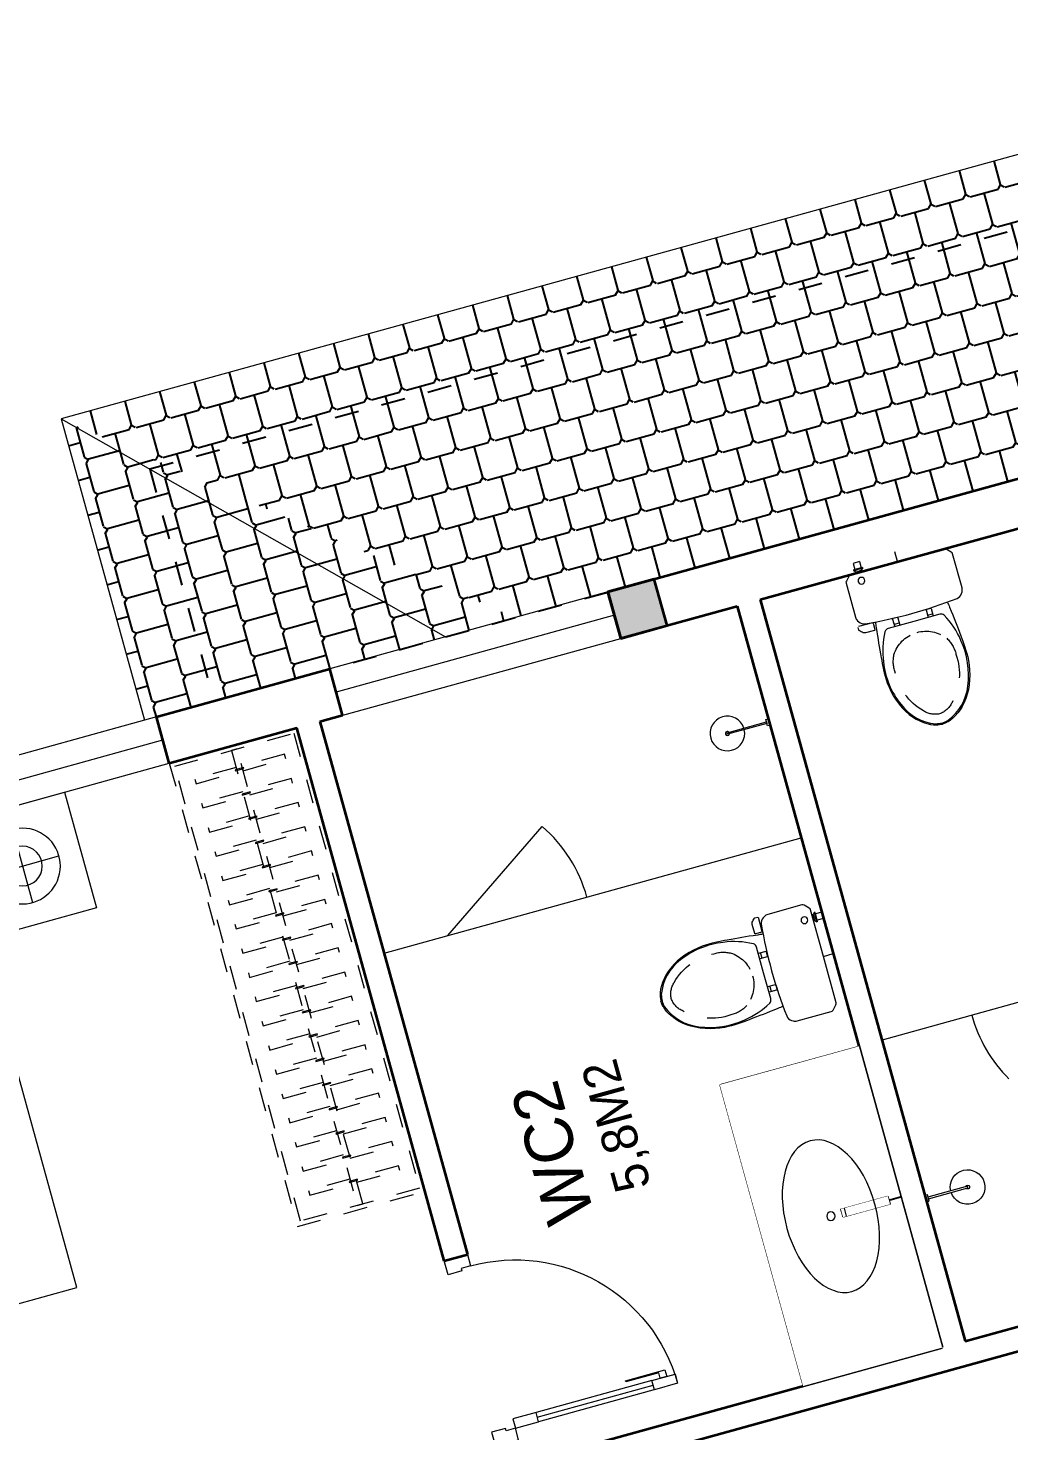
# Model space of a CAD drawing. Header units: metres. Extents: x 568332 to 569219, y 2065964 to 2066430.
# Drawn here: x 568528.07 to 568532.15, y 2066405.06 to 2066410.9 of the extents above; entities that cross this region are included whole.
import ezdxf

# ---------------------------------------------------------------- set-up
doc = ezdxf.new("R2010")
doc.units = ezdxf.units.M
for name, pattern in [('$AUDIT_BAD_LTYPE2', [0]), ('HIDDEN', [0.375, 0.25, -0.125]), ('X-5M-G-MB PHONGNGU$0$HIDDEN2', [0.1875, 0.125, -0.0625]), ('xref-thap C (mb tang 32-2)$0$HIDDEN', [0.375, 0.25, -0.125])]:
    doc.linetypes.add(name, pattern=pattern)
doc.layers.get('0').update_dxf_attribs({"linetype": 'CONTINUOUS'})
doc.layers.get('DEFPOINTS').update_dxf_attribs({"linetype": 'CONTINUOUS'})
for name, color, linetype, lineweight in [('-CONCRETE', 1, 'CONTINUOUS', 35), ('-DOOR', 137, 'CONTINUOUS', 9), ('-FURNITURE', 46, 'CONTINUOUS', 9), ('-LINE1', 7, 'CONTINUOUS', 18), ('-WALL', 4, 'CONTINUOUS', 35), ('TEXT25', 2, 'CONTINUOUS', 13)]:
    doc.layers.add(name, color=color, linetype=linetype, lineweight=lineweight)
doc.layers.add('13. NET HATCH', color=252, linetype='CONTINUOUS')
doc.styles.add('SVN_AVO_thuong', font='')
doc.styles.add('T1', font='', dxfattribs={"height": 200})
doc.styles.get('SVN_AVO_thuong').set_extended_font_data('SVN-Avo')
doc.styles.get('T1').set_extended_font_data('VNgeometric Light')

# ---------------------------------------------------------------- blocks, each defined once
blk = doc.blocks.new('*U18')
at = {"linetype": '$AUDIT_BAD_LTYPE2'}
for p, q in [((70, 100), (69.99999999999999, 599.9999999999982)), ((89.99999999999999, 599.9999999999982), (90, 100))]:
    blk.add_line(p, q, dxfattribs=at)
for points in [[(49.99999999999999, 599.9999999999982), (89.99999999999999, 599.9999999999982), (89.99999999999999, 699.9999999999982), (49.99999999999999, 699.9999999999982), (49.99999999999999, 599.9999999999982)], [(49.99999999999999, 602.9059272893337), (50, 100)], [(50, 100), (90, 100), (90, 0), (50, 0), (50, 100)]]:
    blk.add_lwpolyline(points)
for points in [[(118.2698876160139, 494.5156181119073), (118.2698876160139, 664.1349438079906), (89.99999999999999, 664.1349438079906), (89.99999999999999, 635.8650561920058), (112.6159100928053, 635.8650561920058), (112.6159100928053, 494.5156181119073)], [(0, 0), (50, 0), (50, -40), (60, -40), (60, -100.0001724930698), (0, -100.0001724930698)], [(799.9999999999982, 7.105427357601134e-15), (749.9999999999982, 7.105427357601134e-15), (749.9999999999982, -40), (739.9999999999982, -40), (739.9999999999982, -100.0001724930698), (799.9999999999982, -100.0001724930698)]]:
    blk.add_lwpolyline(points, close=True)
at = {"linetype": '$AUDIT_BAD_LTYPE2', "ltscale": 0.3}
blk.add_arc((50, 0), 699.9999999999982, 0, 90, dxfattribs=at)
blk = doc.blocks.new('shower')
for points in [[(180919.3447017173, -32316.45425928477), (180912.3337561736, -32316.45425928477), (180912.3337561736, -32146.62790954509), (180919.3447017173, -32146.62790954509)], [(180929.3839969719, -32326.62790954066), (180902.2944609144, -32326.62790954066), (180902.2944609144, -32316.45425928477), (180929.3839969719, -32316.45425928477)]]:
    blk.add_lwpolyline(points, close=True)
for radius, start, end in [(72, 272.7906698559544, 267.2093301440456), (8.346062492523743, 294.8355446212717, 245.1644553787283)]:
    blk.add_arc((180915.8392289462, -32146.62790954416), radius, start, end)
blk = doc.blocks.new('A$C18091ED7')
for p, q in [((9.957147995010018e-09, -42.13376978135784), (0, -3.786117304116488e-07)), ((146.1412317672475, -26.59467297248193), (179.181621938591, -26.59467296488583)), ((146.1412317672475, -26.59467297248193), (146.1412317680188, -30.17859706786112)), ((146.1412317680188, -30.17859706786112), (165.7503655985456, -30.17859706340823)), ((153.0594147269658, -36.79204952501459), (146.1412317680188, -30.17859706786112)), ((152.3191092506386, -2.717133611440659e-07), (152.3191092568413, -26.59467297093943)), ((152.3191092506386, -2.717133611440659e-07), (179.1816219322718, -2.654269337654114e-07)), ((153.0594147269658, -36.79204952501459), (165.7503656001572, -36.79204952192958)), ((153.0594147275151, -39.73033438943094), (153.0594147269658, -36.79204952501459)), ((153.0594147275151, -39.73033438943094), (178.4413164740145, -39.73033438349376)), ((153.0594147275151, -39.73033438943094), (178.4413164740145, -39.73033438349376)), ((153.0594147275151, -39.73033438943094), (153.0594147281554, -42.13376974494895)), ((185.3594994290725, -30.17859705851879), (165.7503655985456, -30.17859706340823)), ((178.4413164733487, -36.79204951884458), (165.7503656001572, -36.79204952192958)), ((185.3594994290725, -30.17859705851879), (178.4413164733487, -36.79204951884458)), ((178.4413164733487, -36.79204951884458), (178.4413164740145, -39.73033438349376)), ((178.4413164740145, -39.73033438349376), (178.4413164746547, -42.1337697392446)), ((179.1816219322718, -2.654269337654114e-07), (179.181621938591, -26.59467296488583)), ((179.181621938591, -26.59467296488583), (185.3594994283012, -26.59467296337243)), ((185.3594994283012, -26.59467296337243), (185.3594994290725, -30.17859705851879)), ((-83.25994817525861, -267.3592828898691), (-83.259948167517, -299.9634285944048)), ((-83.25994817257379, -278.4883151478134), (-83.25994817046012, -287.6388527823146)), ((-60.91100930959874, -290.0299398849311), (-83.25994816994717, -290.0299398901407)), ((-62.88950393904452, -265.3807882612164), (-81.28145355204106, -265.3807882657275)), ((-60.91100931491019, -267.3592828844266), (-60.91100930728498, -299.9634285889624)), ((60.9110093945892, -267.3592828557594), (60.9110094022144, -299.9634285600623)), ((60.91100939990065, -290.029939856031), (83.25994826024908, -290.0299398510542)), ((62.88950401780676, -265.3807882316178), (81.2814536308033, -265.3807882273395)), ((83.25994825493763, -267.3592828505498), (83.25994826256283, -299.9634285550856)), ((83.25994825750604, -278.488315108727), (83.2599482596197, -287.6388527429954)), ((165.3959958605519, -261.9873972070927), (165.3959958671003, -289.7349902229907)), ((167.8691141396885, -259.5142789271486), (228.0810223811895, -259.5142789128586)), ((230.5541406641933, -274.3229751045001), (230.5541406613593, -261.9873971916386)), ((167.8691141472664, -292.2081085020036), (206.7175896017579, -292.2081084926904))]:
    blk.add_line(p, q)
for points in [[(230.0000000517721, -218.5046414944518, -0.1374073801801567), (225.4781190853137, -234.6482587013161), (221.7949787454636, -240.7070387715066, -0.2360805181595358), (198.2560902649639, -255.4947853636986, -0.0519608230665726), (-198.2560901437319, -255.4947854572965, -0.236080518165078), (-221.7949786317113, -240.7070388760185), (-225.4781189743626, -234.6482588077488, -0.1374073801809237), (-229.9999999484608, -218.5046416030382), (-229.9999999831671, -71.98694829508895, -0.1989123673786679), (-226.3782021181105, -63.2431547633314), (-208.8906150607545, -45.75556769772083, -0.1989123673792025), (-200.1468215308087, -42.13376982865157), (9.971699910238385e-09, -42.13376978135784), (200.1468215506357, -42.13376973403501, -0.1989123673792025), (208.8906150822841, -45.75556759897154), (226.3782021480001, -63.24315465634572, -0.1989123673791691), (230.0000000170658, -71.98694818626973)], [(144.14367173758, -618.9627606730501, -0.2124047892419209), (26.30999211127346, -734.491494372196, -0.0276853236339062), (-0.5628229983012716, -738.609219571983, -0.0222792448073508), (-26.30999181118386, -734.4914943844487, -0.2124047892421136), (-144.1436714920528, -618.9627607410075, -0.1427957259999892), (-167.2376623962118, -428.0139674870588, -0.0930051380368448), (-127.9331820271946, -309.1271633332653, -0.2564387014614383), (-111.240849547703, -299.9634286007786), (4.746470949612558e-08, -299.9634285748762), (111.2408496426324, -299.9634285482753, -0.2564387014619951), (127.933182126606, -309.1271632729331, -0.0930051380368741), (167.2376625517572, -428.0139674081001, -0.1427957260000456)]]:
    blk.add_lwpolyline(points, format="xyb", close=True)
at = {"linetype": 'xref-thap C (mb tang 32-2)$0$HIDDEN', "ltscale": 100}
blk.add_lwpolyline([(61.00044987679576, -669.0176259216969, -0.1990312026443698), (1.417429302819073e-07, -698.769823720475, -0.1990312026443799), (-61.00044960746891, -669.0176259504806, -0.2189240232571595), (-131.9321382956405, -478.313622940972, -0.1537914605682739), (-112.4681372026971, -403.989815428853, -0.2367011859554165), (5.876427167095244e-08, -347.5870280214876, -0.2367011859554843), (112.4681373467611, -403.9898153757968, -0.1537914605681893), (131.9321384748619, -478.313622878748, -0.2189240232571754)], format="xyb", close=True, dxfattribs=at)
blk.add_circle((165.7503656100234, -78.39166221523192), 13.90362011701458)
for centre, radius, start, end in [((-81.28145355158267, -267.3592828894034), 1.978494623656905, 90.00000001354867, 180.0000000133402), ((-62.88950393858613, -267.3592828848923), 1.978494623656905, 1.334021322268115e-08, 90.00000001354867), ((62.88950401826514, -267.3592828552937), 1.978494623656905, 90.00000001354867, 180.0000000133402), ((81.28145363126168, -267.3592828510155), 1.978494623656905, 1.334021322268115e-08, 90.00000001354867), ((167.8691141402633, -261.9873972065106), 2.473118279571131, 90.00000001354867, 180.0000000133402), ((167.8691141466952, -289.7349902224087), 2.473118279571131, 180.0000000133402, 270.0000000135486), ((206.717589598069, -276.6690117186226), 15.53909677420133, 270.0000000135486, 306.4658507565522), ((168.3527972659103, -224.7572911087773), 80.08895368617857, 306.4658507565522, 320.3122930343796), ((228.0810223845983, -274.3229751050822), 2.473118279571131, 320.3122930343796, 1.334021322268115e-08)]:
    blk.add_arc(centre, radius, start, end)
for points, knots in [([(-155.6468228230951, -259.4535552573798), (-156.6353001506941, -267.2522313103836), (-164.2940232875517, -328.394745314552), (-169.1545302536251, -385.0939582949213), (-183.68571763406, -527.7705276800843), (-135.602968026873, -679.1126648240606), (-50.29344375100118, -735.2493608418445), (-19.70048385594782, -741.0901266933652), (1.531116140540689e-07, -743.6724421556864)], [130.6139379315478, 130.6139379315478, 130.6139379315478, 130.6139379315478, 152.8521090939923, 311.1293507817257, 417.703951170228, 561.3833927516608, 697.6926317810714, 710.812262267882, 710.812262267882, 710.812262267882, 710.812262267882]), ([(155.6468228994709, -259.4535551877343), (156.6353002305841, -267.2522312389628), (164.2940233960289, -328.3947452375724), (169.1545303888706, -385.0939582149149), (183.6857178367027, -527.7705275934422), (135.6029683008201, -679.1126647599449), (50.29344405157826, -735.2493608178338), (19.70048415924612, -741.0901266841101), (1.530679583083838e-07, -743.6724421554536)], [130.613937934949, 130.613937934949, 130.613937934949, 130.613937934949, 152.8521090939923, 311.1293507817257, 417.703951170228, 561.3833927516608, 697.6926317810714, 710.812262267882, 710.812262267882, 710.812262267882, 710.812262267882])]:
    blk.add_open_spline(points, degree=3, knots=knots)
blk = doc.blocks.new('G1600')
for p, q in [((137477.0741823114, -212827.2147267315), (139077.0741823114, -212827.2147267327)), ((137227.6935681712, -213391.7193460799), (137227.6935681718, -213076.8871672568)), ((139326.4547964507, -213391.7193460799), (139326.4547964501, -213076.8871672568)), ((137385.1096575831, -213234.3032566686), (137070.2774787599, -213234.3032566681)), ((139169.0387070388, -213234.3032566686), (139483.870885862, -213234.3032566681))]:
    blk.add_line(p, q)
blk.add_lwpolyline([(137477.074182311, -213484.2147267315), (137477.0741823123, -211484.2147267315), (139077.0741823123, -211484.2147267327), (139077.074182311, -213484.2147267327), (137477.074182311, -213484.2147267315)])
for points in [[(136977.074182316, -213484.2147267311), (136977.0741823163, -212984.3917867657), (137477.0741823113, -212984.3917867661), (137477.074182311, -213484.2147267315)], [(139577.0741823059, -213484.2147267331), (139577.0741823062, -212984.3917867677), (139077.0741823113, -212984.3917867673), (139077.074182311, -213484.2147267327)], [(137617.074182311, -213375.2147267316), (137617.0741823112, -212998.7147267316), (138234.5741823112, -212998.714726732), (138234.574182311, -213375.214726732)], [(138937.074182311, -213375.2147267325), (138937.0741823112, -212998.7147267325), (138319.5741823112, -212998.7147267321), (138319.574182311, -213375.2147267321)]]:
    blk.add_lwpolyline(points, close=True)
for centre, radius in [((137227.6935681715, -213234.3032566684), 157.4160894116067), ((139326.4547964504, -213234.3032566684), 157.4160894116067), ((137227.6935681715, -213234.3032566684), 82.41608941160666), ((139326.4547964504, -213234.3032566684), 82.41608941160666)]:
    blk.add_circle(centre, radius)
blk = doc.blocks.new('A$C5C575821')
at = {"layer": '-CONCRETE'}
h = blk.add_hatch(color=256, dxfattribs=at)
h.dxf.hatch_style = 1
h.paths.add_polyline_path([(-0.00237559899687767, 200.0000000000146), (-0.00237559899687767, 1.455191522836685e-11), (199.9976244010031, 1.455191522836685e-11), (199.9976244010031, 200.0000000000146)])
blk.add_lwpolyline([(-0.00237559899687767, 1.455191522836685e-11), (199.9976244010031, 1.455191522836685e-11), (199.9976244010031, 200.0000000000146), (-0.00237559899687767, 200.0000000000146)], close=True, dxfattribs=at)
blk = doc.blocks.new('Sink_Cicle')
blk.add_lwpolyline([(17.49999987077899, -50.00226151314564), (-17.49999987077899, -49.99773848685436), (-17.51615354442038, -252.2967581441626), (17.48384613892995, -252.3012811850058)], close=True)
blk.add_circle((0, -300), 17.5)
at = {"layer": 'DEFPOINTS'}
blk.add_line((0, -100), (0, 0), dxfattribs=at)
blk.add_wipeout([(17.499999870775355, -50.00226151314928), (-17.49999987078263, -49.99773848685436), (-17.516153544427652, -252.29675814416623), (17.48384613892631, -252.3012811850058)])
at = {"layer": '-FURNITURE', "linetype": 'Continuous'}
blk.add_ellipse((0, -300), major_axis=(-325, 0), ratio=0.5846153846153846, dxfattribs=at)
blk.add_line((-17.51421511289664, -237.2967582757119), (17.48578462866135, -237.3012813020032))
blk = doc.blocks.new('*U284')
at = {"ltscale": 300}
blk.add_lwpolyline([(0, 0), (1300.152260425515, 0), (1300.152260425515, -600), (0, -600)], close=True, dxfattribs=at)
blk.add_wipeout([(0, 7.275957614183426e-12), (1300.1522604255042, 7.275957614183426e-12), (1300.1522604255042, -600), (0, -600)], dxfattribs=at)
blk.add_blockref('Sink_Cicle', (650.0761302127576, 0), dxfattribs=at)
blk = doc.blocks.new('*U285')
at = {"linetype": 'X-5M-G-MB PHONGNGU$0$HIDDEN2'}
for points in [[(0, 600.0000000004657), (0, 0), (2181.80704683366, -7.813277997782289e-10), (2181.80704683366, 599.9999999996843)], [(2161.80704683366, 579.999661371611), (2161.80704683366, 19.99966137161112), (20, 20.00000000046566), (20, 580.0000000004657)], [(113.7817614636733, 319.1750910408318), (109.4317788550979, 319.1750910408318), (109.4317788550979, 280.441767644881), (113.7817614636733, 280.441767644881)], [(227.7817614636733, 319.1750910407849), (223.4317788550979, 319.1750910407849), (223.4317788550979, 280.4417676448341), (227.7817614636733, 280.4417676448341)], [(341.7817614636733, 319.175091040738), (337.4317788550979, 319.175091040738), (337.4317788550979, 280.4417676447872), (341.7817614636733, 280.4417676447872)], [(455.7817614636733, 319.1750910406911), (451.4317788550979, 319.1750910406911), (451.4317788550979, 280.4417676447403), (455.7817614636733, 280.4417676447403)], [(569.7817614636733, 319.1750910406442), (565.431778855098, 319.1750910406442), (565.431778855098, 280.4417676446934), (569.7817614636733, 280.4417676446934)], [(683.7817614636733, 319.1750910405973), (679.431778855098, 319.1750910405973), (679.431778855098, 280.4417676446465), (683.7817614636733, 280.4417676446465)], [(797.7817614636733, 319.1750910405504), (793.431778855098, 319.1750910405504), (793.431778855098, 280.4417676445996), (797.7817614636733, 280.4417676445996)], [(911.7817614636733, 319.1750910405035), (907.431778855098, 319.1750910405035), (907.431778855098, 280.4417676445527), (911.7817614636733, 280.4417676445527)], [(1025.781761463673, 319.1750910404566), (1021.431778855098, 319.1750910404566), (1021.431778855098, 280.4417676445057), (1025.781761463673, 280.4417676445057)], [(1139.781761463673, 319.1750910404097), (1135.431778855098, 319.1750910404097), (1135.431778855098, 280.4417676444588), (1139.781761463673, 280.4417676444588)], [(1253.781761463673, 319.1750910403628), (1249.431778855098, 319.1750910403628), (1249.431778855098, 280.4417676444119), (1253.781761463673, 280.4417676444119)], [(1367.781761463673, 319.1750910403159), (1363.431778855098, 319.1750910403159), (1363.431778855098, 280.441767644365), (1367.781761463673, 280.441767644365)], [(1481.781761463673, 319.175091040269), (1477.431778855098, 319.175091040269), (1477.431778855098, 280.4417676443181), (1481.781761463673, 280.4417676443181)], [(1595.781761463673, 319.175091040222), (1591.431778855098, 319.175091040222), (1591.431778855098, 280.4417676442712), (1595.781761463673, 280.4417676442712)], [(1709.781761463673, 319.1750910401751), (1705.431778855098, 319.1750910401751), (1705.431778855098, 280.4417676442243), (1709.781761463673, 280.4417676442243)], [(1823.781761463673, 319.1750910401282), (1819.431778855098, 319.1750910401282), (1819.431778855098, 280.4417676441774), (1823.781761463673, 280.4417676441774)], [(1937.781761463673, 319.1750910400813), (1933.431778855098, 319.1750910400813), (1933.431778855098, 280.4417676441305), (1937.781761463673, 280.4417676441305)], [(2051.781761463673, 319.1750910400344), (2047.431778855098, 319.1750910400344), (2047.431778855098, 280.4417676440836), (2051.781761463673, 280.4417676440836)], [(2161.80704683366, 286.6991212946932), (2161.80704683366, 313.0991212946), (20, 313.0991212953813), (19.99999859370291, 286.6991212952417)]]:
    blk.add_lwpolyline(points, close=True, dxfattribs=at)
for points in [[(122.2409142897814, 313.1103512093413), (122.2409142897814, 515.2497102723445), (100.1765458012815, 515.2497102723445), (100.1765458012815, 313.1103512093413)], [(236.2409142897814, 313.1103512092944), (236.2409142897814, 515.2497102722975), (214.1765458012815, 515.2497102722975), (214.1765458012815, 313.1103512092944)], [(350.2409142897814, 313.1103512092475), (350.2409142897814, 515.2497102722507), (328.1765458012815, 515.2497102722507), (328.1765458012815, 313.1103512092475)], [(464.2409142897814, 313.1103512092006), (464.2409142897814, 515.2497102722037), (442.1765458012815, 515.2497102722037), (442.1765458012815, 313.1103512092006)], [(578.2409142897814, 313.1103512091537), (578.2409142897814, 515.2497102721569), (556.1765458012815, 515.2497102721569), (556.1765458012815, 313.1103512091537)], [(692.2409142897814, 313.1103512091068), (692.2409142897814, 515.24971027211), (670.1765458012815, 515.24971027211), (670.1765458012815, 313.1103512091068)], [(806.2409142897814, 313.1103512090599), (806.2409142897814, 515.249710272063), (784.1765458012815, 515.249710272063), (784.1765458012815, 313.1103512090599)], [(920.2409142897814, 313.110351209013), (920.2409142897814, 515.2497102720162), (898.1765458012815, 515.2497102720162), (898.1765458012815, 313.110351209013)], [(1034.240914289781, 313.1103512089661), (1034.240914289781, 515.2497102719692), (1012.176545801281, 515.2497102719692), (1012.176545801281, 313.1103512089661)], [(1148.240914289781, 313.1103512089192), (1148.240914289781, 515.2497102719224), (1126.176545801281, 515.2497102719224), (1126.176545801281, 313.1103512089192)], [(1262.240914289781, 313.1103512088723), (1262.240914289781, 515.2497102718754), (1240.176545801281, 515.2497102718754), (1240.176545801281, 313.1103512088723)], [(1376.240914289781, 313.1103512088254), (1376.240914289781, 515.2497102718285), (1354.176545801281, 515.2497102718285), (1354.176545801281, 313.1103512088254)], [(1490.240914289781, 313.1103512087785), (1490.240914289781, 515.2497102717816), (1468.176545801281, 515.2497102717816), (1468.176545801281, 313.1103512087785)], [(1604.240914289781, 313.1103512087315), (1604.240914289781, 515.2497102717347), (1582.176545801281, 515.2497102717347), (1582.176545801281, 313.1103512087315)], [(1718.240914289781, 313.1103512086846), (1718.240914289781, 515.2497102716878), (1696.176545801281, 515.2497102716878), (1696.176545801281, 313.1103512086846)], [(1832.240914289781, 313.1103512086377), (1832.240914289781, 515.2497102716409), (1810.176545801281, 515.2497102716409), (1810.176545801281, 313.1103512086377)], [(1946.240914289781, 313.1103512085908), (1946.240914289781, 515.2497102715939), (1924.176545801281, 515.2497102715939), (1924.176545801281, 313.1103512085908)], [(2060.240914289781, 313.1103512085439), (2060.240914289781, 515.2497102715471), (2038.176545801281, 515.2497102715471), (2038.176545801281, 313.1103512085439)], [(100.1765458012815, 286.7103512094345), (100.1765458012815, 92.0852110228024), (122.2409142897814, 92.0852110228024), (122.2409142897814, 286.7103512094345)], [(214.1765458012815, 286.7103512093876), (214.1765458012815, 92.08521102275549), (236.2409142897814, 92.08521102275549), (236.2409142897814, 286.7103512093876)], [(328.1765458012815, 286.7103512093407), (328.1765458012815, 92.08521102270858), (350.2409142897814, 92.08521102270858), (350.2409142897814, 286.7103512093407)], [(442.1765458012815, 286.7103512092938), (442.1765458012815, 92.08521102266168), (464.2409142897814, 92.08521102266168), (464.2409142897814, 286.7103512092938)], [(556.1765458012815, 286.7103512092469), (556.1765458012815, 92.08521102261477), (578.2409142897814, 92.08521102261477), (578.2409142897814, 286.7103512092469)], [(670.1765458012815, 286.7103512092), (670.1765458012815, 92.08521102256786), (692.2409142897814, 92.08521102256786), (692.2409142897814, 286.7103512092)], [(784.1765458012815, 286.7103512091531), (784.1765458012815, 92.08521102252095), (806.2409142897814, 92.08521102252095), (806.2409142897814, 286.7103512091531)], [(898.1765458012815, 286.7103512091062), (898.1765458012815, 92.08521102247404), (920.2409142897814, 92.08521102247404), (920.2409142897814, 286.7103512091062)], [(1012.176545801281, 286.7103512090592), (1012.176545801281, 92.08521102242715), (1034.240914289781, 92.08521102242715), (1034.240914289781, 286.7103512090592)], [(1126.176545801281, 286.7103512090123), (1126.176545801281, 92.08521102238024), (1148.240914289781, 92.08521102238024), (1148.240914289781, 286.7103512090123)], [(1240.176545801281, 286.7103512089654), (1240.176545801281, 92.08521102233333), (1262.240914289781, 92.08521102233333), (1262.240914289781, 286.7103512089654)], [(1354.176545801281, 286.7103512089186), (1354.176545801281, 92.08521102228642), (1376.240914289781, 92.08521102228642), (1376.240914289781, 286.7103512089186)], [(1468.176545801281, 286.7103512088717), (1468.176545801281, 92.0852110222395), (1490.240914289781, 92.0852110222395), (1490.240914289781, 286.7103512088717)], [(1582.176545801281, 286.7103512088247), (1582.176545801281, 92.0852110221926), (1604.240914289781, 92.0852110221926), (1604.240914289781, 286.7103512088247)], [(1696.176545801281, 286.7103512087778), (1696.176545801281, 92.0852110221457), (1718.240914289781, 92.0852110221457), (1718.240914289781, 286.7103512087778)], [(1810.176545801281, 286.7103512087309), (1810.176545801281, 92.08521102209879), (1832.240914289781, 92.08521102209879), (1832.240914289781, 286.7103512087309)], [(1924.176545801281, 286.710351208684), (1924.176545801281, 92.08521102205188), (1946.240914289781, 92.08521102205188), (1946.240914289781, 286.710351208684)], [(2038.176545801281, 286.7103512086371), (2038.176545801281, 92.08521102200497), (2060.240914289781, 92.08521102200497), (2060.240914289781, 286.7103512086371)]]:
    blk.add_lwpolyline(points, dxfattribs=at)
blk = doc.blocks.new('M12-T3')
at = {"layer": '13. NET HATCH'}
h = blk.add_hatch(dxfattribs=at)
h.set_pattern_fill('MAIGO-12', color=256, scale=300, angle=180)
h.set_pattern_definition([(180, (-41495.59909391243, -0.6592129597556777), (-75.00000000000001, -150), [120, -30, 120, -30]), (270, (-41480.59909391243, -15.65921295975568), (74.99999999999997, -150), [135, -165]), (225, (-41465.59909391243, -0.6592129597556777), (-75.00000000142688, -150.0000000028537), [21.213203436, -403.0508652]), (315, (-41495.59909391243, -0.6592129597556777), (75.00000000142684, -150.0000000028537), [21.213203436, -403.0508652])])
h.paths.add_polyline_path([(201398.091884765, -490489.0119363557), (201398.1372808435, -491374.2210870985), (201398.091884765, -491359.9137117015), (201398.091884765, -492089.5053201888), (202698.091884765, -490489.0119363557)])
h = blk.add_hatch(dxfattribs=at)
h.set_pattern_fill('MAIGO-12', color=256, scale=300, angle=270)
h.set_pattern_definition([(270, (-41405.59909391243, -90.65921295975568), (150, -75.00000000000003), [120, -30, 120, -30]), (0, (-41390.59909391243, -75.65921295975568), (150, 74.99999999999996), [135, -165]), (315, (-41405.59909391243, -60.65921295975568), (150.0000000028537, -75.0000000014269), [21.213203436, -403.0508652]), (45, (-41405.59909391243, -90.65921295975568), (150.0000000028537, 75.00000000142683), [21.213203436, -403.0508652])])
h.paths.add_polyline_path([(202698.091884765, -490489.0119363557), (201398.091884765, -492089.5053201888), (201398.091884765, -495289.5053201888), (202698.091884765, -496589.5053201888)])
at = {"layer": '-DOOR'}
blk.add_line((201298.0918847199, -492489.5102759997), (201298.1683873471, -491289.5102759997), dxfattribs=at)
for points in [[(201198.2448899292, -490541.4758249805), (201398.1326032772, -490541.4758249805), (201398.1326032772, -489741.4758249808), (201198.2448899292, -489741.4758249808)], [(201398.091884765, -491289.5102759997), (201198.0918847199, -491289.5102759997), (201198.0918847199, -492489.5102759997), (201398.091884765, -492489.5102759997)]]:
    blk.add_lwpolyline(points, close=True, dxfattribs=at)
blk.add_lwpolyline([(201298.2443796734, -489741.4758249808), (201298.2443796734, -490541.4758249805)], dxfattribs=at)
at = {"layer": '-FURNITURE'}
blk.add_line((200198.4242568473, -491191.459784819), (200198.3984109666, -492991.4758249806), dxfattribs=at)
for points in [[(200198.420303374, -491466.7963224003), (200530.6993500624, -491966.3867898153)], [(199298.0918847644, -494289.5102775488), (199298.0918847645, -493091.4758249805)]]:
    blk.add_lwpolyline(points, dxfattribs=at)
for centre, start, end in [((200198.420303374, -491466.7963224003), 269.999177307383, 303.6279921467267), ((199298.0918847644, -494078.5722510324), 90, 119.6532801730065)]:
    blk.add_arc(centre, 600, start, end, dxfattribs=at)
at = {"layer": '-LINE1'}
for p, q in [((202698.091884765, -490489.0119363557), (201398.091884765, -490489.0119363557)), ((202698.091884765, -490489.0119363557), (201398.091884765, -491789.0119363557)), ((202698.091884765, -496589.5053201888), (202698.091884765, -490489.0119363557))]:
    blk.add_line(p, q, dxfattribs=at)
at = {"layer": '-WALL'}
for p, q in [((201198.2448899292, -490541.4758249805), (201398.091884765, -490541.4758249805)), ((201198.2448899292, -490541.4758249805), (201198.2448899292, -491091.4758249805)), ((201398.091884765, -490541.4758249805), (201398.091884765, -491289.5102759998)), ((198898.2547018916, -491091.4758249805), (201198.2448899292, -491091.4758249805)), ((198898.2547018916, -491091.4758249805), (198898.2547018916, -491191.4758249805)), ((197898.2552477588, -494289.5102775502), (197898.2546936308, -491191.4758249806)), ((197998.2547656651, -491191.4758249805), (197998.2547656651, -492991.4758249805)), ((201198.2448899291, -491191.4758249806), (198898.2547018916, -491191.4758249805)), ((201198.2448899291, -491191.4758249806), (201198.2448899291, -491289.5102759998)), ((201198.2448899292, -491289.5102759997), (201398.091884765, -491289.5102759997)), ((201198.2448899292, -492489.5102759997), (201198.2448899292, -492991.4758249806)), ((201198.2448899292, -492489.5102759997), (201398.091884765, -492489.5102759997)), ((201398.091884765, -492489.5102759997), (201398.091884765, -494277.2922168049)), ((201198.2448899292, -492991.4758249806), (197998.2547656651, -492991.4758249805)), ((201199.1526831163, -493091.4758249806), (197998.2825199373, -493091.4758249805)), ((197998.2825199373, -493091.4758249805), (197998.2825199449, -494289.5102775512)), ((201199.1526831163, -493091.4758249806), (201198.2449784011, -494277.2922168049))]:
    blk.add_line(p, q, dxfattribs=at)
at = {"layer": 'DEFPOINTS', "linetype": 'HIDDEN', "ltscale": 5}
blk.add_lwpolyline([(201398.091884765, -496289.5053201888), (202398.091884765, -496289.5053201888), (202398.091884765, -490789.0119363557), (201398.091884765, -490789.0119363557)], close=True, dxfattribs=at)
at = {"layer": '-DOOR', "xscale": -1, "rotation": 180}
blk.add_blockref('*U18', (198098.2547018916, -491191.4758249805), dxfattribs=at)
at = {"layer": '-FURNITURE', "xscale": -1}
for name, p, rotation in [('G1600', (-12285.95962981816, -350512.34985355), 90.00000000003524), ('A$C18091ED7', (199698.4081025831, -492991.4758249805), 180), ('shower', (17698.0640966846, -525418.1037345212), 180), ('A$C18091ED7', (201240.8794149647, -493683.7747888514), 270)]:
    blk.add_blockref(name, p, dxfattribs=dict(at, rotation=rotation))
at = {"layer": '-FURNITURE', "extrusion": (0, 0, -1), "xscale": -0.916666666665974, "yscale": 0.916666666665974, "zscale": -0.916666666665974, "rotation": 180}
blk.add_blockref('*U285', (-201198.2448899292, -490541.4758249805), dxfattribs=at)
at = {"layer": '-FURNITURE'}
blk.add_blockref('shower', (19782.4872672472, -460664.84791544), dxfattribs=at)
at = {"layer": '-WALL'}
blk.add_blockref('A$C5C575821', (201198.0942603189, -492689.5102759997), dxfattribs=at)
at = {"layer": 'TEXT25'}
for s, height, style, p in [('WC2', 200, 'SVN_AVO_thuong', (198913.5241606763, -491745.5708823939)), ('5,8M2', 150, 'T1', (198969.505463266, -492004.7979670077))]:
    blk.add_text(s, height=height, rotation=1.005123984043621e-08, dxfattribs=dict(at, style=style)).set_placement(p)
at = {"layer": '-FURNITURE', "extrusion": (0, 0, -1), "zscale": -1, "rotation": 180}
blk.add_blockref('*U284', (-197998.2547656651, -492991.4758249805), dxfattribs=at)

msp = doc.modelspace()

# ---------------------------------------------------------------- block references
at = {"layer": '-WALL', "color": 2, "true_color": 0xf1eb1f, "xscale": 0.001, "yscale": 0.001, "zscale": 0.001, "rotation": 105.4590240793294}
msp.add_blockref('M12-T3', (568109.4904218079, 2066083.165826503), dxfattribs=at)

doc.saveas('drawing.dxf')
